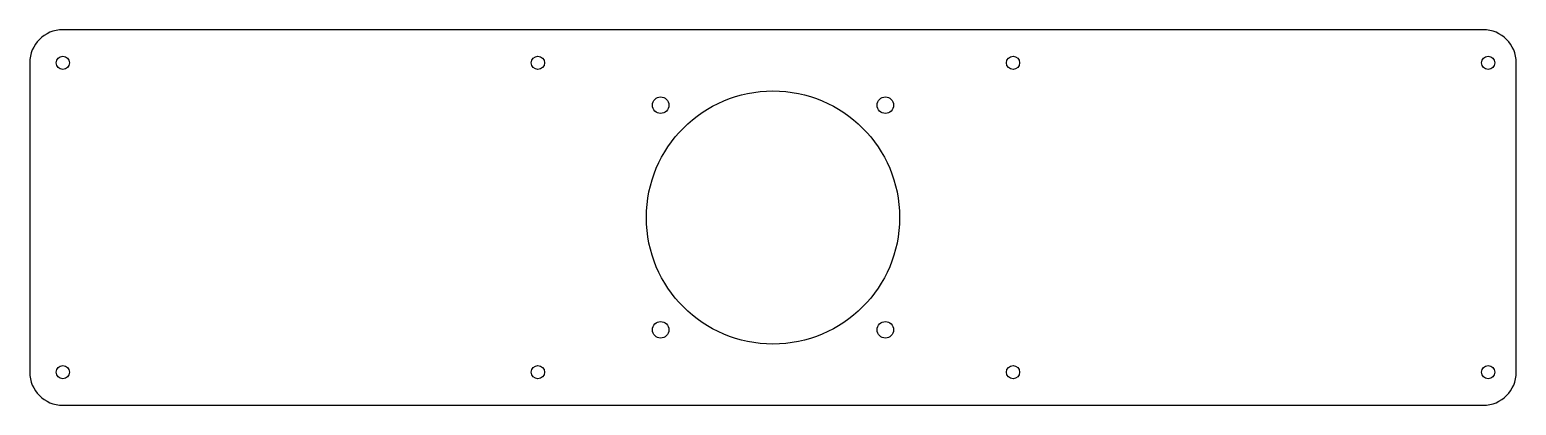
# Model space of a CAD drawing. Header units: millimetres. Extents: x 0 to 449, y 0 to 114.
import ezdxf

# ---------------------------------------------------------------- set-up
doc = ezdxf.new("R2010")
doc.units = ezdxf.units.MM

msp = doc.modelspace()

# ---------------------------------------------------------------- linework, layer by layer
at = {"color": 7, "linetype": 'Continuous', "lineweight": 25}
for p, q in [((439, 113.5), (10, 113.5)), ((0, 103.5), (0, 10)), ((449, 10), (449, 103.5)), ((10, 0), (439, 0))]:
    msp.add_line(p, q, dxfattribs=at)
for centre, radius in [((10, 103.5), 2), ((153.5, 103.5), 2), ((297, 103.5), 2), ((440.5, 103.5), 2), ((224.5, 56.75), 38.25), ((190.56, 90.69), 2.5), ((258.44, 90.69), 2.5), ((190.56, 22.81), 2.5), ((258.44, 22.81), 2.5), ((10, 10), 2), ((153.5, 10), 2), ((297, 10), 2), ((440.5, 10), 2)]:
    msp.add_circle(centre, radius, dxfattribs=at)
for centre, start, end in [((10, 103.5), 90, 180), ((439, 103.5), 0, 90), ((10, 10), 180, 270), ((439, 10), 270, 0)]:
    msp.add_arc(centre, 10, start, end, dxfattribs=at)

doc.saveas('drawing.dxf')
